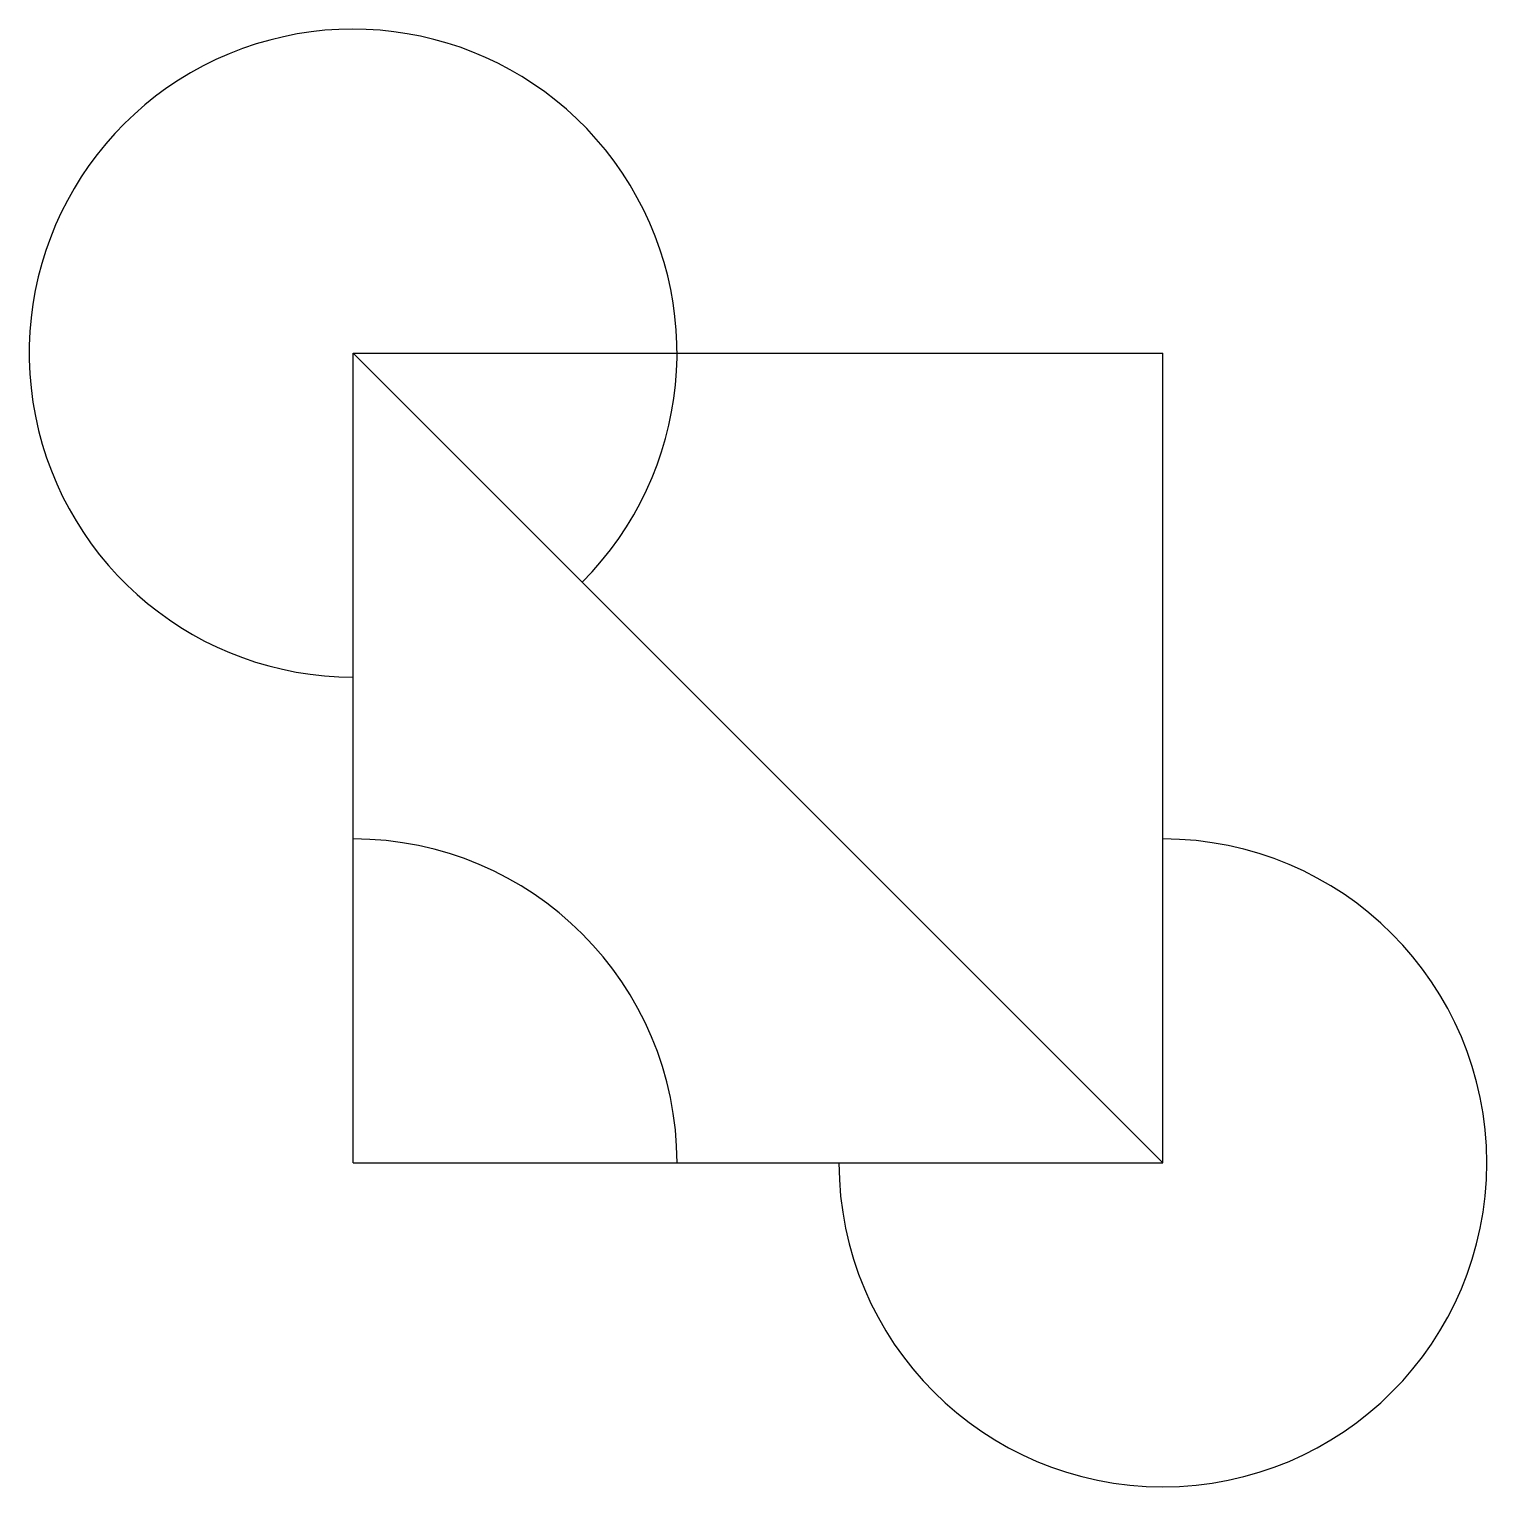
# Model space of a CAD drawing. Extents: x 5.45 to 9.95, y 2.13 to 6.63.
import ezdxf

# ---------------------------------------------------------------- set-up
doc = ezdxf.new("R2010")
doc.units = 0
doc.header["$LTSCALE"] = 0.5
doc.header["$MEASUREMENT"] = 0
doc.layers.add('MODELSKETCH_VISIBLE', color=7, linetype='CONTINUOUS')

msp = doc.modelspace()

# ---------------------------------------------------------------- linework, layer by layer
at = {"layer": 'MODELSKETCH_VISIBLE'}
for p, q in [((6.446, 5.6305), (8.946, 3.1305)), ((6.446, 3.1305), (6.446, 5.6305)), ((6.446, 5.6305), (8.946, 5.6305)), ((8.946, 3.1305), (8.946, 5.6305)), ((6.446, 3.1305), (8.946, 3.1305))]:
    msp.add_line(p, q, dxfattribs=at)
for centre, start, end in [((6.446, 5.6305), 315, 270), ((6.446, 3.1305), 0, 90), ((8.946, 3.1305), 180, 90)]:
    msp.add_arc(centre, 1, start, end, dxfattribs=at)

doc.saveas('drawing.dxf')
